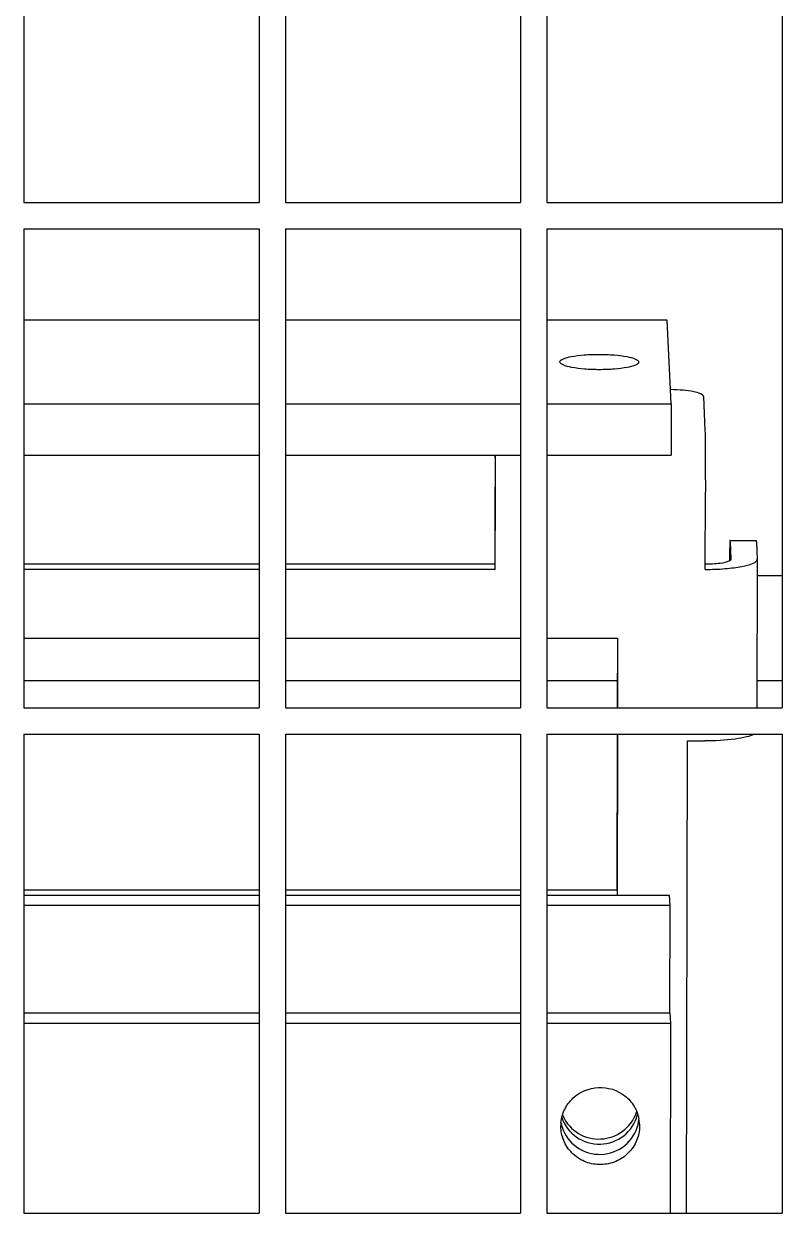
# Model space of a CAD drawing. Header units: millimetres. Extents: x 6781 to 13993, y -7973 to 4183.
# Drawn here: x 9544.7 to 9588, y 2842.2 to 2910.2 of the extents above; entities that cross this region are included whole.
import ezdxf

# ---------------------------------------------------------------- set-up
doc = ezdxf.new("R2010")
doc.units = ezdxf.units.MM
doc.header["$LTSCALE"] = 307.34
doc.layers.get('0').update_dxf_attribs({"linetype": 'CONTINUOUS'})

msp = doc.modelspace()

# ---------------------------------------------------------------- linework, layer by layer
at = {"color": 0, "linetype": 'Continuous', "lineweight": 25}
for p, q in [((9544.67872, 2927.34869), (9544.67872, 2899.95869)), ((9558.12807, 2927.34869), (9558.12807, 2899.95869)), ((9559.62807, 2927.34869), (9559.62807, 2899.95869)), ((9573.07742, 2927.34869), (9573.07742, 2899.95869)), ((9574.57742, 2927.34869), (9574.57742, 2899.95869)), ((9588.02677, 2927.34869), (9588.02677, 2899.95869)), ((9544.67872, 2899.95869), (9558.12807, 2899.95869)), ((9559.62807, 2899.95869), (9573.07742, 2899.95869)), ((9574.57742, 2899.95869), (9588.02677, 2899.95869)), ((9544.67872, 2898.45869), (9544.67872, 2871.06869)), ((9544.67872, 2898.45869), (9558.12807, 2898.45869)), ((9558.12807, 2898.45869), (9558.12807, 2871.06869)), ((9559.62807, 2898.45869), (9559.62807, 2871.06869)), ((9559.62807, 2898.45869), (9573.07742, 2898.45869)), ((9573.07742, 2898.45869), (9573.07742, 2871.06869)), ((9574.57742, 2898.45869), (9574.57742, 2871.06869)), ((9574.57742, 2898.45869), (9588.02677, 2898.45869)), ((9588.02677, 2898.45869), (9588.02677, 2871.06869)), ((9558.12807, 2893.23102), (9544.67872, 2893.23102)), ((9573.07742, 2893.23102), (9559.62807, 2893.23102)), ((9581.45911, 2893.23102), (9574.57742, 2893.23102)), ((9581.68329, 2888.45508), (9581.45911, 2893.23102)), ((9575.32148, 2890.84305), (9575.32138, 2890.84716)), ((9579.82128, 2890.84305), (9579.82137, 2890.83894)), ((9583.51991, 2888.87528), (9583.61141, 2886.92592)), ((9544.67872, 2888.45508), (9558.12807, 2888.45508)), ((9559.62807, 2888.45508), (9573.07742, 2888.45508)), ((9574.57742, 2888.45508), (9581.68329, 2888.45508)), ((9581.68329, 2888.45508), (9581.67784, 2885.51263)), ((9544.67872, 2885.51263), (9558.12807, 2885.51263)), ((9559.62807, 2885.51263), (9573.07742, 2885.51263)), ((9571.60649, 2885.51263), (9571.60921, 2885.4547)), ((9574.57742, 2885.51263), (9581.67784, 2885.51263)), ((9571.61202, 2879.2774), (9571.6202, 2883.69107)), ((9571.62575, 2878.98499), (9571.63393, 2883.39867)), ((9571.63393, 2883.39867), (9571.63426, 2883.62372)), ((9583.62522, 2878.98499), (9583.63341, 2883.39867)), ((9585.04286, 2880.6404), (9586.5428, 2880.6404)), ((9585.05196, 2880.54448), (9585.09771, 2879.5698)), ((9586.55189, 2880.54448), (9586.59764, 2879.5698)), ((9558.12807, 2879.2774), (9544.67872, 2879.2774)), ((9571.61202, 2879.2774), (9559.62807, 2879.2774)), ((9571.62575, 2878.98499), (9571.61202, 2879.2774)), ((9585.09771, 2879.5698), (9585.09777, 2879.56708)), ((9586.59777, 2879.56424), (9586.58201, 2871.06869)), ((9586.59777, 2879.56432), (9586.59764, 2879.5698)), ((9558.12807, 2878.98499), (9544.67872, 2878.98499)), ((9571.62575, 2878.98499), (9559.62807, 2878.98499)), ((9586.59605, 2878.6404), (9588.02677, 2878.6404)), ((9544.67872, 2875.06173), (9558.12807, 2875.06173)), ((9559.62807, 2875.06173), (9573.07742, 2875.06173)), ((9574.57742, 2875.06173), (9578.61817, 2875.06173)), ((9578.6039, 2875.06176), (9578.5965, 2871.06869)), ((9578.61817, 2875.06173), (9578.61076, 2871.06869)), ((9544.67872, 2872.6404), (9558.12807, 2872.6404)), ((9559.62807, 2872.6404), (9573.07742, 2872.6404)), ((9574.57742, 2872.6404), (9578.59941, 2872.6404)), ((9586.58493, 2872.6404), (9588.02677, 2872.6404)), ((9544.67872, 2871.06869), (9558.12807, 2871.06869)), ((9559.62807, 2871.06869), (9573.07742, 2871.06869)), ((9574.57742, 2871.06869), (9588.02677, 2871.06869)), ((9544.67872, 2869.56869), (9544.67872, 2842.17869)), ((9544.67872, 2869.56869), (9558.12807, 2869.56869)), ((9558.12807, 2869.56869), (9558.12807, 2842.17869)), ((9559.62807, 2869.56869), (9559.62807, 2842.17869)), ((9559.62807, 2869.56869), (9573.07742, 2869.56869)), ((9573.07742, 2869.56869), (9573.07742, 2842.17869)), ((9574.57742, 2869.56869), (9574.57742, 2842.17869)), ((9574.57742, 2869.56869), (9588.02677, 2869.56869)), ((9578.59371, 2869.56869), (9578.57716, 2860.6419)), ((9578.60798, 2869.56869), (9578.59089, 2860.34949)), ((9582.55702, 2842.17869), (9582.60708, 2869.17683)), ((9582.60708, 2869.17683), (9583.60704, 2869.17683)), ((9588.02677, 2869.56869), (9588.02677, 2842.17869)), ((9558.12807, 2860.6419), (9544.67872, 2860.6419)), ((9558.12807, 2860.34949), (9544.67872, 2860.34949)), ((9573.07742, 2860.6419), (9559.62807, 2860.6419)), ((9573.07742, 2860.34949), (9559.62807, 2860.34949)), ((9578.57716, 2860.6419), (9574.57742, 2860.6419)), ((9581.59076, 2860.34949), (9574.57742, 2860.34949)), ((9581.61821, 2859.76468), (9581.59076, 2860.34949)), ((9558.12807, 2859.76468), (9544.67872, 2859.76468)), ((9573.07742, 2859.76468), (9559.62807, 2859.76468)), ((9581.61821, 2859.76468), (9574.57742, 2859.76468)), ((9581.60684, 2853.63458), (9581.61821, 2859.76468)), ((9544.67872, 2853.63458), (9558.12807, 2853.63458)), ((9559.62807, 2853.63458), (9573.07742, 2853.63458)), ((9574.57742, 2853.63458), (9581.60684, 2853.63458)), ((9581.60684, 2853.63458), (9581.63429, 2853.04977)), ((9544.67872, 2853.04977), (9558.12807, 2853.04977)), ((9559.62807, 2853.04977), (9573.07742, 2853.04977)), ((9574.57742, 2853.04977), (9581.63429, 2853.04977)), ((9581.63429, 2853.04977), (9581.61414, 2842.17869)), ((9579.78828, 2847.2569), (9579.78802, 2847.25579)), ((9579.87114, 2847.26914), (9579.87346, 2847.16488)), ((9575.37597, 2847.06062), (9575.37365, 2847.16488)), ((9544.67872, 2842.17869), (9558.12807, 2842.17869)), ((9559.62807, 2842.17869), (9573.07742, 2842.17869)), ((9574.57742, 2842.17869), (9588.02677, 2842.17869))]:
    msp.add_line(p, q, dxfattribs=at)
for centre, radius, start, end in [((9577.62987, 2848.63242), 2.17508, 340.5269539, 342.9967731), ((9577.53682, 2847.16062), 2.16317, 174.844149, 179.8872289), ((9577.51044, 2847.74507), 2.16412, 190.3930366, 193.0889218), ((9577.50811, 2847.74461), 2.16174, 193.0142942, 195.1915591), ((9577.49122, 2848.33242), 2.17273, 198.2714946, 200.4056235), ((9577.48709, 2848.62854), 2.18303, 202.2842094, 204.8320231), ((9577.65588, 2848.3363), 2.16225, 344.5937091, 344.9010549), ((9577.64916, 2848.33808), 2.1692, 344.9020355, 347.067879), ((9577.65186, 2848.33791), 2.16655, 345.0187814, 346.7076899), ((9577.6812, 2847.75264), 2.16461, 346.730591, 347.4982134), ((9577.67818, 2847.75331), 2.16771, 347.4981639, 348.0602308), ((9577.66909, 2847.7551), 2.17697, 347.5057611, 354.8428104), ((9577.69953, 2847.16778), 2.17395, 2.6723117, 10.3875702), ((9577.5155, 2847.74662), 2.1694, 195.1917029, 197.4870288)]:
    msp.add_arc(centre, radius, start, end, dxfattribs=at)
for points, knots in [([(9575.32138, 2890.84716), (9575.3215, 2890.92672), (9575.59525, 2891.08014), (9576.03637, 2891.17374), (9576.74951, 2891.26627), (9577.5603, 2891.29111), (9578.38141, 2891.26192), (9579.07799, 2891.17866), (9579.53864, 2891.06742), (9579.76469, 2890.95112), (9579.81976, 2890.87548), (9579.82128, 2890.84305)], [0, 0, 0, 0, 0.05083018, 0.1584359, 0.31442585, 0.49723594, 0.68038192, 0.83732449, 0.94631304, 0.9792597, 1, 1, 1, 1]), ([(9579.82137, 2890.83894), (9579.82126, 2890.75938), (9579.5475, 2890.60596), (9579.10638, 2890.51236), (9578.39325, 2890.41983), (9577.58245, 2890.39499), (9576.76135, 2890.42418), (9576.06476, 2890.50744), (9575.60411, 2890.61869), (9575.37807, 2890.73498), (9575.323, 2890.81062), (9575.32148, 2890.84305)], [0, 0, 0, 0, 0.05083018, 0.1584359, 0.31442585, 0.49723594, 0.68038192, 0.83732449, 0.94631304, 0.9792597, 1, 1, 1, 1]), ([(9583.51991, 2888.87528), (9583.51672, 2888.94314), (9583.29265, 2889.07177), (9582.92138, 2889.15779), (9582.32694, 2889.24162), (9581.88641, 2889.26075), (9581.64542, 2889.26414)], [0, 0, 0, 0, 0.10406945, 0.31910765, 0.63075526, 1, 1, 1, 1]), ([(9583.61141, 2886.92592), (9583.63135, 2886.50123), (9583.62577, 2885.32479), (9583.6348, 2884.1493), (9583.63341, 2883.39867)], [0, 0, 0, 0, 0.36159417, 1, 1, 1, 1]), ([(9571.60921, 2885.4547), (9571.61917, 2885.24235), (9571.61639, 2884.65413), (9571.6209, 2884.06639), (9571.6202, 2883.69107)], [0, 0, 0, 0, 0.36159298, 1, 1, 1, 1]), ([(9571.63426, 2883.62372), (9571.63445, 2883.78733), (9571.63466, 2884.41723), (9571.63313, 2885.04713), (9571.63055, 2885.51341)], [0, 0, 0, 0, 0.25973753, 1, 1, 1, 1]), ([(9585.04287, 2880.64038), (9585.0364, 2880.64068), (9585.0426, 2880.59981), (9585.03049, 2880.55748), (9585.03169, 2880.45458), (9585.02581, 2880.32686), (9585.02296, 2880.15828), (9585.01748, 2879.86835), (9585.01468, 2879.63332), (9585.01283, 2879.466)], [0, 0, 0, 0, 0.01653434, 0.06526356, 0.14596135, 0.25809667, 0.40073477, 0.57285082, 1, 1, 1, 1]), ([(9585.05196, 2880.54448), (9585.05083, 2880.56841), (9585.04156, 2880.58964), (9585.05106, 2880.63999), (9585.04287, 2880.64038)], [0, 0, 0, 0, 0.74496623, 1, 1, 1, 1]), ([(9586.54281, 2880.64038), (9586.551, 2880.63998), (9586.5415, 2880.58965), (9586.55077, 2880.56841), (9586.55189, 2880.54448)], [0, 0, 0, 0, 0.25506289, 1, 1, 1, 1]), ([(9583.62522, 2878.98499), (9584.00533, 2878.98499), (9584.70293, 2879.00603), (9585.64965, 2879.12993), (9586.23507, 2879.25456), (9586.59761, 2879.45871), (9586.59777, 2879.56432)], [0, 0, 0, 0, 0.36793157, 0.6815319, 0.89776455, 1, 1, 1, 1]), ([(9585.01316, 2879.47046), (9584.85151, 2879.38098), (9584.37253, 2879.31042), (9583.90996, 2879.27794), (9583.62578, 2879.27741)], [0, 0, 0, 0, 0.39398657, 1, 1, 1, 1]), ([(9585.09777, 2879.56708), (9585.09776, 2879.55869), (9585.08664, 2879.51446), (9585.04439, 2879.48775), (9585.01316, 2879.47046)], [0, 0, 0, 0, 0.19027114, 1, 1, 1, 1]), ([(9586.42027, 2869.56855), (9586.28847, 2869.49313), (9585.92564, 2869.38139), (9584.98981, 2869.2144), (9584.18516, 2869.17683), (9583.60704, 2869.17683)], [0, 0, 0, 0, 0.15946039, 0.39292615, 1, 1, 1, 1]), ([(9575.3824, 2847.35501), (9575.40606, 2847.61746), (9575.55287, 2848.13996), (9576.18955, 2849.00486), (9577.5131, 2849.57052), (9578.88304, 2849.12862), (9579.59612, 2848.32566), (9579.79034, 2847.8189), (9579.83786, 2847.55975)], [0, 0, 0, 0, 0.12491022, 0.2505118, 0.50001294, 0.74950849, 0.8751083, 1, 1, 1, 1]), ([(9575.5059, 2847.71176), (9575.68854, 2847.31707), (9576.31621, 2846.62185), (9577.6643, 2846.29118), (9578.9756, 2846.74642), (9579.53555, 2847.49728), (9579.68053, 2847.90732)], [0, 0, 0, 0, 0.24873634, 0.49999239, 0.75124923, 1, 1, 1, 1]), ([(9575.42869, 2847.64926), (9575.57567, 2847.20548), (9576.18876, 2846.39128), (9577.63765, 2845.97513), (9579.05928, 2846.47696), (9579.62385, 2847.32594), (9579.74478, 2847.77785)], [0, 0, 0, 0, 0.24852244, 0.49986468, 0.75130662, 1, 1, 1, 1]), ([(9575.44513, 2847.09865), (9575.58711, 2846.64496), (9576.20348, 2845.80791), (9577.68084, 2845.38526), (9579.1238, 2845.91367), (9579.67885, 2846.79289), (9579.78802, 2847.25579)], [0, 0, 0, 0, 0.24852157, 0.4999116, 0.75136453, 1, 1, 1, 1]), ([(9579.87346, 2847.16488), (9579.87293, 2846.88181), (9579.75741, 2846.30814), (9579.2685, 2845.58195), (9578.53805, 2845.08949), (9577.67412, 2844.90322), (9576.80268, 2845.0491), (9576.05082, 2845.5072), (9575.52989, 2846.21022), (9575.38915, 2846.77793), (9575.37599, 2847.06062)], [0, 0, 0, 0, 0.12390646, 0.24850651, 0.37402105, 0.50014211, 0.62621805, 0.75162636, 0.87612226, 1, 1, 1, 1])]:
    msp.add_open_spline(points, degree=3, knots=knots, dxfattribs=at)

doc.saveas('drawing.dxf')
